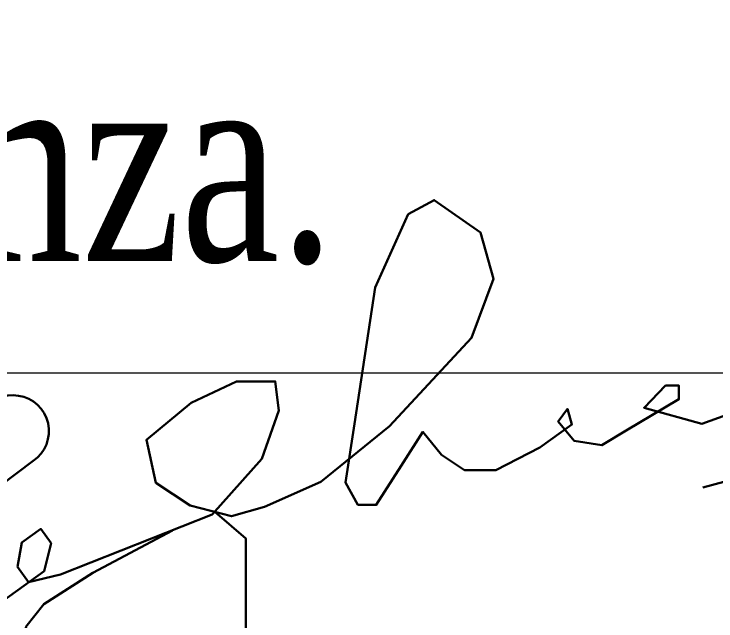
# Model space of a CAD drawing. Header units: millimetres. Extents: x -149347 to 251215, y -2929184 to -2541447.
# Drawn here: x 177634 to 178428, y -2660370 to -2659682 of the extents above; entities that cross this region are included whole.
import ezdxf

# ---------------------------------------------------------------- set-up
doc = ezdxf.new("R2010")
doc.units = ezdxf.units.MM
doc.styles.add('400', font='times.ttf', dxfattribs={"width": 0.75, "height": 300})

# ---------------------------------------------------------------- blocks, each defined once
blk = doc.blocks.new('mekteb')
at = {"linetype": 'Continuous', "lineweight": 15}
blk.add_line((120843.36, -1846366.45), (139343.19, -1846366.45), dxfattribs=at)
at = {"lineweight": 30}
blk.add_lwpolyline([(125272.5, -1846606.91), (125442.76, -1846478.66, 1.24964), (125377.66, -1846417.64, 0.079258)], format="xyb", dxfattribs=at)
for points in [[(125386.35, -1846669.95), (125456.61, -1846619.49), (125465.53, -1846583.82), (125452.38, -1846565.52), (125428.18, -1846582.91), (125422.8, -1846613.85), (125437.03, -1846633.55), (125477.74, -1846623.7), (125670.91, -1846547.31), (125733.99, -1846476.02), (125755.76, -1846414.48), (125751.1, -1846377.55), (125701.91, -1846377.55), (125643.87, -1846404.93), (125586.94, -1846452.03), (125599.19, -1846506.64), (125642.53, -1846535.83), (125695.2, -1846549.3), (125737.39, -1846537.25), (125809.04, -1846505.48), (125896.44, -1846434.7), (126001.16, -1846321.76), (126029.04, -1846246.47), (126012.46, -1846187.74), (125953.7, -1846146.33), (125920.55, -1846164.4), (125878.35, -1846257.76), (125851.98, -1846431.69), (125840.7, -1846506.12), (125856.5, -1846534.85), (125879.86, -1846534.85), (125911.5, -1846485.15), (125939.15, -1846441.74), (125962.74, -1846470.85), (125992.12, -1846490.42), (126032.05, -1846490.42), (126088.31, -1846461.59), (126128.89, -1846432.35), (126123.23, -1846412.54), (126111.43, -1846428.57), (126131.72, -1846453.1), (126167.12, -1846458.76), (126198.26, -1846439.89), (126265.27, -1846400.28), (126265.27, -1846382.83), (126248.28, -1846382.83), (126220.91, -1846411.12), (126294.53, -1846431.4), (126390.21, -1846397.22)], [(126360.31, -1846495.41), (126295.95, -1846512.82)], [(125673.96, -1846543.87), (125713.63, -1846577.49), (125713.63, -1846621.97), (125713.63, -1846684.85), (125713.63, -1846764.78), (125699.82, -1846809.26), (125675.27, -1846839.94), (125630.76, -1846878.28), (125567.83, -1846878.28), (125517.19, -1846856.04), (125478.82, -1846797.76), (125443.01, -1846743.37), (125433.54, -1846690.39), (125456.56, -1846661.25), (125518.72, -1846621.37), (125620.36, -1846567.3)]]:
    blk.add_lwpolyline(points, dxfattribs=at)
at = {"lineweight": 25, "ltscale": 15, "style": '400', "width": 0.75}
blk.add_text('İmza.', height=249.995, dxfattribs=at).set_placement((125190.44, -1846224.15))

msp = doc.modelspace()

# ---------------------------------------------------------------- block references
at = {"color": 7, "lineweight": 15, "xscale": 0.8889158819132976, "yscale": 0.8889158819132976, "zscale": 0.8889158819132976}
msp.add_blockref('mekteb', (66147.25871, -1018824.5597), dxfattribs=at)

doc.saveas('drawing.dxf')
